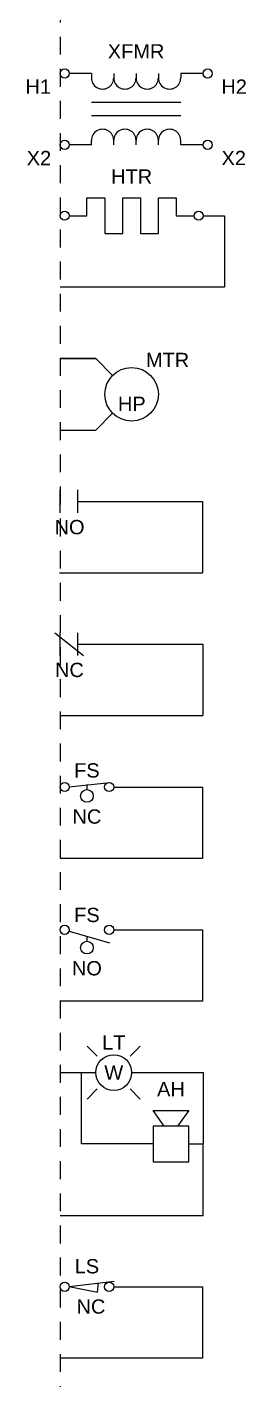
# Model space of a CAD drawing. Header units: inches. Extents: x 0 to 118, y -25 to 20.
# Drawn here: x 82.27 to 83.8, y -3.16 to 6.32 of the extents above; entities that cross this region are included whole.
import ezdxf
from ezdxf.enums import TextEntityAlignment as Align

# ---------------------------------------------------------------- set-up
doc = ezdxf.new("R2010")
doc.units = ezdxf.units.IN
doc.header["$MEASUREMENT"] = 0
doc.linetypes.add('ACAD_ISO02W100', pattern=[15, 12, -3])
doc.linetypes.add('HIDDEN2', pattern=[0.1875, 0.125, -0.0625])
for name, color, linetype in [('BORDER2', 220, 'HIDDEN2'), ('SYMS', 7, 'Continuous'), ('WIRES', 7, 'Continuous')]:
    doc.layers.add(name, color=color, linetype=linetype)
doc.styles.add('INERCONNECT TABLES', font='arial.ttf', dxfattribs={"height": 0.1})
doc.styles.add('WD', font='arial.ttf', dxfattribs={"height": 1})

# ---------------------------------------------------------------- blocks, each defined once
blk = doc.blocks.new('HTR_R')
for p, q in [((0.1875, 0.0002), (0.1875, 0.1252)), ((0.1875, 0.1252), (0.3125, 0.1252)), ((0.3125, 0.1252), (0.3125, -0.1248)), ((0.4375, -0.1248), (0.4375, 0.1252)), ((0.4375, 0.1252), (0.5625, 0.1252)), ((0.5625, 0.1252), (0.5625, -0.1248)), ((0.6875, -0.1248), (0.6875, 0.1252)), ((0.6875, 0.1252), (0.8125, 0.1252)), ((0.8125, 0.1252), (0.8125, 0.0002)), ((0.0625, 0.0002), (0.1875, 0.0002)), ((0.8125, 0.0002), (0.9375, 0.0002)), ((1, 0.0002), (1.15, 0.0002)), ((1.15, 0.0002), (1.15, -0.4998)), ((0.3125, -0.1248), (0.4375, -0.1248)), ((0.5625, -0.1248), (0.6875, -0.1248)), ((1.15, -0.4998), (0, -0.4998))]:
    blk.add_line(p, q)
for centre in [(0.0312, 0.0002), (0.9687, 0.0002)]:
    blk.add_circle(centre, 0.0312)
at = {"style": 'INERCONNECT TABLES'}
for tag, p in [('Tag1', (0.5, 0.2252)), ('Rating1', (0.5, -0.2811)), ('Rating2', (0.5, -0.4373))]:
    blk.add_attdef(tag, text='', height=0.1, dxfattribs=at).set_placement(p, align=Align.CENTER)
at = {"style": 'INERCONNECT TABLES', "flags": 8}
blk.add_attdef('Desc1', text='', height=0.1, dxfattribs=at).set_placement((3.5, 0.1502), align=Align.MIDDLE_LEFT)
at = {"style": 'WD', "flags": 1}
for tag, p, height in [('X4TERM01', (0, 0.0002), 0.005), ('X1TERM02', (1, 0.0002), 0.005), ('ASSYCODE', (1.0156, -0.2379), 0.01), ('CAT', (1.0284, -0.2553), 0.01), ('MFG', (1.0313, -0.2145), 0.01), ('FAMILY', (1.0239, -0.3294), 0.01)]:
    blk.add_attdef(tag, p, '', height=height, dxfattribs=at)
at = {"linetype": 'Continuous', "style": 'INERCONNECT TABLES', "flags": 8}
for tag, p in [('Desc2', (3.5, 0.0002)), ('Desc3', (3.5, -0.1498))]:
    blk.add_attdef(tag, text='', height=0.1, dxfattribs=at).set_placement(p, align=Align.MIDDLE_LEFT)
at = {"style": 'INERCONNECT TABLES'}
blk.add_attdef('Term1', text='', height=0.1, dxfattribs=at).set_placement((-0.0631, -0.042), align=Align.TOP_RIGHT)
blk.add_attdef('Term2', text='', height=0.1, dxfattribs=at).set_placement((0.9187, -0.0461), align=Align.TOP_CENTER)
at = {"style": 'WD'}
for tag, p in [('LOC', (1.0269, -0.2777)), ('INST', (1.0286, -0.3076))]:
    blk.add_attdef(tag, p, '', height=0.01, dxfattribs=at)
blk = doc.blocks.new('XFMR_1PH_R')
for p, q in [((0.2186, -0.0028), (0.0643, -0.0028)), ((0.2186, -0.0028), (0.2186, -0.034)), ((0.3749, -0.0028), (0.3749, -0.034)), ((0.5311, -0.0028), (0.5311, -0.034)), ((0.6874, -0.0028), (0.6874, -0.034)), ((0.8436, -0.0028), (0.8436, -0.034)), ((0.9999, -0.0028), (0.8436, -0.0028)), ((0.8436, -0.2059), (0.2186, -0.2059)), ((0.8436, -0.2997), (0.2186, -0.2997)), ((0.2186, -0.5028), (0.2186, -0.4715)), ((0.3749, -0.5028), (0.3749, -0.4715)), ((0.5311, -0.5028), (0.5311, -0.4715)), ((0.6874, -0.5028), (0.6874, -0.4715)), ((0.8436, -0.5028), (0.8436, -0.4715)), ((0.2186, -0.5028), (0.0643, -0.5028)), ((0.9999, -0.5028), (0.8436, -0.5028))]:
    blk.add_line(p, q)
for centre in [(0.0321, -0.0028), (1.0321, -0.0028), (0.0321, -0.5028), (1.0321, -0.5028)]:
    blk.add_circle(centre, 0.0322)
for centre, start, end in [((0.2968, -0.034), 179.99896, 0), ((0.453, -0.034), 179.99896, 0), ((0.6092, -0.034), 179.99896, 0), ((0.7655, -0.034), 179.99896, 0), ((0.2968, -0.4715), 359.99799, 179.99899), ((0.453, -0.4715), 359.99799, 179.99899), ((0.6092, -0.4715), 359.99799, 179.99899), ((0.7655, -0.4715), 359.99799, 179.99899)]:
    blk.add_arc(centre, 0.0781, start, end)
at = {"style": 'INERCONNECT TABLES', "flags": 8}
blk.add_attdef('Tag1', text='', height=0.1, dxfattribs=at).set_placement((0.5311, 0.0722), align=Align.BOTTOM_CENTER)
at = {"style": 'WD', "flags": 9}
for tag, p in [('X4TERM02', (-0.0001, -0.0028)), ('X2TERM03', (0.4975, 0.001)), ('X1TERM01', (1.0643, -0.0028)), ('X2TERM02', (0.0808, -0.023)), ('X2TERM01', (0.9073, -0.0192)), ('X4TERM05', (-0.0001, -0.5028)), ('X8TERM05', (0.1042, -0.5028)), ('X8TERM06', (0.5311, -0.5097)), ('X8TERM04', (0.9218, -0.5028)), ('X1TERM04', (1.0643, -0.5028))]:
    blk.add_attdef(tag, p, '', height=0.0125, dxfattribs=at)
at = {"linetype": 'Continuous', "style": 'INERCONNECT TABLES', "flags": 8}
for tag, p in [('Term1', (-0.0638, -0.045)), ('Term2', (-0.0625, -0.545))]:
    blk.add_attdef(tag, text='', height=0.1, dxfattribs=at).set_placement(p, align=Align.TOP_RIGHT)
for tag, height, style, flags, p in [('FAMILY', 0.01, 'WD', 9, (0.9453, -0.1004)), ('Rating', 0.1, 'INERCONNECT TABLES', 8, (1.434, -0.4206))]:
    blk.add_attdef(tag, text='', height=height, dxfattribs=dict(style=style, flags=flags)).set_placement(p, align=Align.RIGHT)
for tag, p in [('OuterTerm1', (1.1276, -0.045)), ('OuterTerm2', (1.1286, -0.545))]:
    blk.add_attdef(tag, text='', height=0.1, dxfattribs=at).set_placement(p, align=Align.TOP_LEFT)
at = {"style": 'INERCONNECT TABLES', "flags": 8}
blk.add_attdef('Desc1', text='', height=0.1, dxfattribs=at).set_placement((3.4999, -0.1028), align=Align.MIDDLE_LEFT)
at = {"linetype": 'Continuous', "style": 'INERCONNECT TABLES', "flags": 9}
for tag, p in [('INST', (0.9453, -0.1571)), ('MFG', (0.9453, -0.1137)), ('LOC', (0.9453, -0.1427)), ('P/N', (0.9453, -0.1286))]:
    blk.add_attdef(tag, text='', height=0.01, dxfattribs=at).set_placement(p, align=Align.RIGHT)
at = {"linetype": 'Continuous', "style": 'INERCONNECT TABLES', "flags": 8}
for tag, p in [('Desc2', (3.4999, -0.2528)), ('Desc3', (3.4999, -0.4028))]:
    blk.add_attdef(tag, text='', height=0.1, dxfattribs=at).set_placement(p, align=Align.MIDDLE_LEFT)
blk = doc.blocks.new('Contact_NO_R')
at = {"linetype": 'Continuous'}
for p, q in [((0, -0.08), (0, 0.08)), ((0.125, -0.08), (0.125, 0.08))]:
    blk.add_line(p, q, dxfattribs=at)
for p, q in [((0.125, 0), (0.995, 0)), ((-0.005, -0.5), (0.995, -0.5))]:
    blk.add_line(p, q)
at = {"layer": 'WIRES', "linetype": 'ACAD_ISO02W100'}
blk.add_line((0.995, 0), (0.995, -0.5), dxfattribs=at)
at = {"style": 'INERCONNECT TABLES', "flags": 8}
blk.add_attdef('Tag1', text='', height=0.1, dxfattribs=at).set_placement((0.0588, 0.13), align=Align.CENTER)
for tag, height, style, flags, p in [('X4TERM02', 0.01, 'WD', 9, (0, 0.0045)), ('Rating', 0.1, 'INERCONNECT TABLES', 8, (0.7593, -0.3383))]:
    blk.add_attdef(tag, text='', height=height, dxfattribs=dict(style=style, flags=flags)).set_placement(p, align=Align.RIGHT)
at = {"flags": 9}
for tag, p, height, style in [('X1TERM01', (0.125, 0), 0.01, 'WD'), ('FAMILY', (1.2142, -0.3517), 0.0125, 'WD'), ('MFG', (1.216, -0.3642), 0.01, 'INERCONNECT TABLES'), ('P/N', (1.2161, -0.3806), 0.01, 'INERCONNECT TABLES'), ('INST', (1.2153, -0.4176), 0.01, 'INERCONNECT TABLES'), ('LOC', (1.2157, -0.3961), 0.01, 'INERCONNECT TABLES')]:
    blk.add_attdef(tag, p, '', height=height, dxfattribs=dict(at, style=style))
at = {"style": 'INERCONNECT TABLES', "flags": 8}
for tag, p in [('Desc1', (3.5, 0)), ('Desc2', (3.5, -0.15)), ('Desc3', (3.5, -0.3))]:
    blk.add_attdef(tag, text='', height=0.1, dxfattribs=at).set_placement(p, align=Align.MIDDLE_LEFT)
at = {"linetype": 'Continuous', "style": 'INERCONNECT TABLES', "flags": 8}
blk.add_attdef('Term1', text='', height=0.1, dxfattribs=at).set_placement((-0.05, -0.08), align=Align.MIDDLE_RIGHT)
blk.add_attdef('Term2', text='', height=0.1, dxfattribs=at).set_placement((0.175, -0.08), align=Align.MIDDLE_LEFT)
at = {"style": 'INERCONNECT TABLES', "flags": 8}
blk.add_attdef('Contact', text='', height=0.1, dxfattribs=at).set_placement((0.0661, -0.13), align=Align.TOP_CENTER)
at = {"color": 7, "style": 'WD', "flags": 9}
for tag, p in [('X4LINK', (0.9257, -0.2536)), ('X1LINK', (1.005, -0.2495))]:
    blk.add_attdef(tag, p, '', height=0.0125, dxfattribs=at)
blk = doc.blocks.new('Contact_NC_R')
at = {"linetype": 'Continuous'}
for p, q in [((-0.0375, 0.08), (0.1625, -0.08)), ((0, -0.08), (0, 0.08)), ((0.125, -0.08), (0.125, 0.08))]:
    blk.add_line(p, q, dxfattribs=at)
for p, q in [((0.125, 0), (0.998, 0)), ((0, -0.5), (0.998, -0.5))]:
    blk.add_line(p, q)
at = {"layer": 'WIRES', "linetype": 'ACAD_ISO02W100'}
blk.add_line((0.998, 0), (0.998, -0.5), dxfattribs=at)
at = {"style": 'INERCONNECT TABLES', "flags": 8}
blk.add_attdef('Tag1', text='', height=0.1, dxfattribs=at).set_placement((0.065, 0.13), align=Align.BOTTOM_CENTER)
at = {"flags": 9}
for tag, height, style, p in [('X1TERM01', 0.01, 'WD', (0, 0)), ('FAMILY', 0.0125, 'WD', (1.2118, 0.0811)), ('MFG', 0.01, 'INERCONNECT TABLES', (1.2115, 0.066)), ('INST', 0.01, 'INERCONNECT TABLES', (1.2123, 0.0147)), ('LOC', 0.01, 'INERCONNECT TABLES', (1.2127, 0.0359)), ('P/N', 0.01, 'INERCONNECT TABLES', (1.2123, 0.0506))]:
    blk.add_attdef(tag, text='', height=height, dxfattribs=dict(at, style=style)).set_placement(p, align=Align.RIGHT)
for tag, p, height, style, flags in [('X4TERM02', (0.125, 0.0045), 0.01, 'WD', 9), ('Rating', (0, -0.2955), 0.1, 'INERCONNECT TABLES', 8)]:
    blk.add_attdef(tag, p, '', height=height, dxfattribs=dict(style=style, flags=flags))
at = {"style": 'INERCONNECT TABLES', "flags": 8}
for tag, p in [('Desc1', (3.5, 0)), ('Desc2', (3.5, -0.15)), ('Desc3', (3.5, -0.3))]:
    blk.add_attdef(tag, text='', height=0.1, dxfattribs=at).set_placement(p, align=Align.MIDDLE_LEFT)
at = {"linetype": 'Continuous', "style": 'INERCONNECT TABLES', "flags": 8}
blk.add_attdef('Term2', text='', height=0.1, dxfattribs=at).set_placement((-0.05, -0.08), align=Align.MIDDLE_RIGHT)
blk.add_attdef('Term1', text='', height=0.1, dxfattribs=at).set_placement((0.175, -0.08), align=Align.MIDDLE_LEFT)
at = {"style": 'INERCONNECT TABLES', "flags": 8}
blk.add_attdef('Contact', text='', height=0.1, dxfattribs=at).set_placement((0.065, -0.13), align=Align.TOP_CENTER)
at = {"color": 7, "style": 'WD', "flags": 9}
for tag, p in [('X1LINK', (0.8755, -0.2455)), ('X4LINK', (1.069, -0.2556))]:
    blk.add_attdef(tag, text='', height=0.0125, dxfattribs=at).set_placement(p, align=Align.RIGHT)
blk = doc.blocks.new('LevelSwitch_NC_R')
at = {"linetype": 'Continuous'}
blk.add_line((0.0644, 0.002), (0.3469, 0.0326), dxfattribs=at)
blk.add_line((0.1875, 0.0165), (0.1875, -0.0175))
for centre, radius in [((0.0322, 0), 0.0322), ((0.3428, 0), 0.0322), ((0.1875, -0.0625), 0.0442)]:
    blk.add_circle(centre, radius)
at = {"layer": 'WIRES'}
for p, q in [((0.375, 0), (0.995, 0)), ((0.995, 0), (0.995, -0.5)), ((0.995, -0.5), (0, -0.5))]:
    blk.add_line(p, q, dxfattribs=at)
at = {"style": 'INERCONNECT TABLES', "flags": 8}
blk.add_attdef('Tag1', text='', height=0.1, dxfattribs=at).set_placement((0.1875, 0.0665), align=Align.CENTER)
for tag, p, height, style, flags in [('X4TERM01', (0, 0), 0.0125, 'WD', 9), ('X2LINK', (0.1875, 0.0312), 0.01, 'WD', 9), ('X1TERM02', (0.375, 0), 0.0125, 'WD', 9), ('X8LINK', (0.1586, -0.1308), 0.01, 'WD', 9), ('Rating', (0.4595, -0.3855), 0.1, 'INERCONNECT TABLES', 8), ('FAMILY', (-0.1846, -0.2996), 0.01, 'WD', 9)]:
    blk.add_attdef(tag, p, '', height=height, dxfattribs=dict(style=style, flags=flags))
for tag, p in [('Desc1', (3.5, 0)), ('Desc2', (3.5, -0.15)), ('Desc3', (3.5, -0.3))]:
    blk.add_attdef(tag, text='', height=0.1, dxfattribs=at).set_placement(p, align=Align.MIDDLE_LEFT)
at = {"linetype": 'Continuous', "style": 'INERCONNECT TABLES', "flags": 8}
blk.add_attdef('Term1', text='', height=0.1, dxfattribs=at).set_placement((-0.0178, -0.0322), align=Align.TOP_RIGHT)
blk.add_attdef('Term2', text='', height=0.1, dxfattribs=at).set_placement((0.3928, -0.0322), align=Align.TOP_LEFT)
at = {"style": 'INERCONNECT TABLES', "flags": 8}
blk.add_attdef('Contact', text='', height=0.1, dxfattribs=at).set_placement((0.1875, -0.1567), align=Align.TOP_CENTER)
at = {"linetype": 'Continuous', "style": 'WD', "flags": 9}
for tag, p in [('MFG', (-0.162, -0.2616)), ('LOC', (-0.1616, -0.2844)), ('P/N', (-0.162, -0.242))]:
    blk.add_attdef(tag, text='', height=0.01, dxfattribs=at).set_placement(p, align=Align.CENTER)
blk.add_attdef('INST', (-0.177, -0.3175), '', height=0.01, dxfattribs=at)
blk = doc.blocks.new('LevelSwitch_NO_R')
at = {"linetype": 'Continuous'}
blk.add_line((0.0627, -0.0103), (0.3445, -0.0908), dxfattribs=at)
blk.add_line((0.1875, -0.046), (0.1875, -0.08))
for centre, radius in [((0.0322, 0), 0.0322), ((0.3428, 0), 0.0322), ((0.1875, -0.125), 0.0442)]:
    blk.add_circle(centre, radius)
at = {"layer": 'WIRES'}
for p, q in [((0.375, 0), (0.995, 0)), ((0.995, 0), (0.995, -0.5)), ((0.995, -0.5), (0, -0.5))]:
    blk.add_line(p, q, dxfattribs=at)
at = {"style": 'INERCONNECT TABLES', "flags": 8}
blk.add_attdef('Tag1', text='', height=0.1, dxfattribs=at).set_placement((0.1875, 0.054), align=Align.CENTER)
for tag, p, height, style, flags in [('X4TERM01', (0.0648, 0.0008), 0.0125, 'WD', 9), ('X1TERM02', (0.375, 0), 0.0125, 'WD', 9), ('X2LINK', (0.1837, -0.0379), 0.01, 'WD', 9), ('X8LINK', (0.1655, -0.1827), 0.01, 'WD', 9), ('Rating', (0.5031, -0.4448), 0.1, 'INERCONNECT TABLES', 8), ('FAMILY', (1.0641, -0.3593), 0.01, 'WD', 9)]:
    blk.add_attdef(tag, p, '', height=height, dxfattribs=dict(style=style, flags=flags))
for tag, p in [('Desc1', (3.5, 0)), ('Desc2', (3.5, -0.15)), ('Desc3', (3.5, -0.3))]:
    blk.add_attdef(tag, text='', height=0.1, dxfattribs=at).set_placement(p, align=Align.MIDDLE_LEFT)
at = {"linetype": 'Continuous', "style": 'INERCONNECT TABLES', "flags": 8}
blk.add_attdef('Term1', text='', height=0.1, dxfattribs=at).set_placement((-0.0178, -0.0322), align=Align.TOP_RIGHT)
blk.add_attdef('Term2', text='', height=0.1, dxfattribs=at).set_placement((0.3928, -0.0322), align=Align.TOP_LEFT)
at = {"style": 'INERCONNECT TABLES', "flags": 8}
blk.add_attdef('Contact', text='', height=0.1, dxfattribs=at).set_placement((0.1872, -0.2192), align=Align.TOP_CENTER)
at = {"linetype": 'Continuous', "style": 'WD', "flags": 9}
for tag, p in [('MFG', (1.0844, -0.3328)), ('LOC', (1.0841, -0.3478)), ('P/N', (1.0844, -0.3132))]:
    blk.add_attdef(tag, text='', height=0.01, dxfattribs=at).set_placement(p, align=Align.CENTER)
blk.add_attdef('INST', (1.0722, -0.3773), '', height=0.01, dxfattribs=at)
blk = doc.blocks.new('LightHorn_R')
for p, q in [((0.2601, 0.1149), (0.1894, 0.1856)), ((0.4899, 0.1149), (0.5606, 0.1856)), ((0.2601, -0.1149), (0.1894, -0.1856)), ((0.4899, -0.1149), (0.5606, -0.1856)), ((0.7281, -0.3751), (0.65, -0.2657)), ((0.65, -0.2657), (0.9, -0.2657)), ((0.9, -0.2657), (0.8219, -0.3751)), ((0.9, -0.3751), (0.65, -0.3751)), ((0.65, -0.3751), (0.65, -0.6251)), ((0.9, -0.6251), (0.9, -0.3751)), ((0.65, -0.6251), (0.9, -0.6251))]:
    blk.add_line(p, q)
blk.add_circle((0.375, 0), 0.125)
at = {"layer": 'WIRES'}
for p, q in [((0, 0), (0.25, 0)), ((0.15, -0.5), (0.15, 0)), ((0.2, 0), (0.25, 0)), ((0.5, 0), (1, 0)), ((1, 0), (1, -0.5)), ((0.65, -0.5), (0.15, -0.5)), ((0.9, -0.5001), (1, -0.5001)), ((1, -1), (1, -0.5001)), ((0, -1), (1, -1))]:
    blk.add_line(p, q, dxfattribs=at)
for tag, height, style, flags, p in [('Tag1', 0.1, 'INERCONNECT TABLES', 8, (0.375, 0.1613)), ('FAMILY', 0.01, 'WD', 9, (-0.0202, -0.3159))]:
    blk.add_attdef(tag, text='', height=height, dxfattribs=dict(style=style, flags=flags)).set_placement(p, align=Align.CENTER)
at = {"style": 'WD', "flags": 9}
for tag, p in [('X4TERM01', (0.1098, 0.0035)), ('X1TERM02', (0.5502, 0)), ('X4TERM03', (0.65, -0.5001)), ('X1TERM04', (0.9, -0.5001))]:
    blk.add_attdef(tag, p, '', height=0.0125, dxfattribs=at)
at = {"style": 'INERCONNECT TABLES', "flags": 8}
blk.add_attdef('Color', text='', height=0.1, dxfattribs=at).set_placement((0.375, 0), align=Align.MIDDLE)
at = {"linetype": 'Continuous', "style": 'INERCONNECT TABLES', "flags": 8}
for tag, p in [('Term3', (1, 0)), ('Term4', (1, -0.5103))]:
    blk.add_attdef(tag, text='', height=0.1, dxfattribs=at).set_placement(p, align=Align.TOP_LEFT)
at = {"style": 'INERCONNECT TABLES'}
for tag, p in [('Desc1', (3.5, 0)), ('Desc2', (3.5, -0.15)), ('Desc3', (3.5, -0.3))]:
    blk.add_attdef(tag, text='', height=0.1, dxfattribs=at).set_placement(p, align=Align.MIDDLE_LEFT)
at = {"linetype": 'Continuous', "style": 'INERCONNECT TABLES', "flags": 8}
blk.add_attdef('Term1', text='', height=0.1, dxfattribs=at).set_placement((0.0998, -0.03), align=Align.TOP_RIGHT)
at = {"style": 'INERCONNECT TABLES'}
blk.add_attdef('Tag2', text='', height=0.1, dxfattribs=at).set_placement((0.775, -0.1657), align=Align.CENTER)
at = {"linetype": 'Continuous', "style": 'WD', "flags": 9}
for tag, p in [('MFG', (-0.0149, -0.2683)), ('P/N', (-0.0149, -0.2561))]:
    blk.add_attdef(tag, text='', height=0.01, dxfattribs=at).set_placement(p, align=Align.MIDDLE)
blk.add_attdef('LOC', text='', height=0.01, dxfattribs=at).set_placement((-0.0159, -0.2934), align=Align.CENTER)
blk.add_attdef('INST', (-0.0363, -0.3371), '', height=0.01, dxfattribs=at)
at = {"linetype": 'Continuous', "style": 'INERCONNECT TABLES', "flags": 8}
blk.add_attdef('Term2', text='', height=0.1, dxfattribs=at).set_placement((0.775, -0.6551), align=Align.TOP_CENTER)
blk = doc.blocks.new('LimitSwitch_NC_R')
at = {"linetype": 'Continuous'}
for p, q in [((0.0643, 0.0023), (0.3776, 0.0395)), ((0.0643, 0.0023), (0.2609, -0.0383)), ((0.2609, -0.0383), (0.2684, 0.0265))]:
    blk.add_line(p, q, dxfattribs=at)
for centre in [(0.0322, 0), (0.3428, 0)]:
    blk.add_circle(centre, 0.0322)
at = {"layer": 'WIRES'}
for p, q in [((0.375, 0), (0.995, 0)), ((0.995, 0), (0.995, -0.5)), ((0.995, -0.5), (0, -0.5))]:
    blk.add_line(p, q, dxfattribs=at)
at = {"style": 'INERCONNECT TABLES', "flags": 8}
blk.add_attdef('Tag1', text='', height=0.1, dxfattribs=at).set_placement((0.1875, 0.0938), align=Align.CENTER)
for tag, p, height, style, flags in [('X4TERM01', (0, 0), 0.0125, 'WD', 9), ('X2LINK', (0.1506, 0.0184), 0.01, 'WD', 9), ('X1TERM02', (0.375, 0), 0.0125, 'WD', 9), ('X8LINK', (0.1737, -0.0472), 0.01, 'WD', 9), ('Rating', (0.5677, -0.4198), 0.1, 'INERCONNECT TABLES', 8), ('FAMILY', (1.0334, -0.4153), 0.01, 'WD', 9)]:
    blk.add_attdef(tag, p, '', height=height, dxfattribs=dict(style=style, flags=flags))
for tag, p in [('Desc1', (3.5, 0)), ('Desc2', (3.5, -0.15)), ('Desc3', (3.5, -0.3))]:
    blk.add_attdef(tag, text='', height=0.1, dxfattribs=at).set_placement(p, align=Align.MIDDLE_LEFT)
at = {"linetype": 'Continuous', "style": 'INERCONNECT TABLES', "flags": 8}
blk.add_attdef('Term1', text='', height=0.1, dxfattribs=at).set_placement((-0.0178, -0.0322), align=Align.TOP_RIGHT)
at = {"style": 'INERCONNECT TABLES', "flags": 8}
blk.add_attdef('Contact', text='', height=0.1, dxfattribs=at).set_placement((0.2157, -0.0882), align=Align.TOP_CENTER)
at = {"linetype": 'Continuous', "style": 'INERCONNECT TABLES', "flags": 8}
blk.add_attdef('Term2', text='', height=0.1, dxfattribs=at).set_placement((0.3928, -0.0322), align=Align.TOP_LEFT)
at = {"linetype": 'Continuous', "style": 'WD', "flags": 9}
for tag, p in [('MFG', (1.0564, -0.3825)), ('P/N', (1.0564, -0.363)), ('LOC', (1.0569, -0.3991))]:
    blk.add_attdef(tag, text='', height=0.01, dxfattribs=at).set_placement(p, align=Align.CENTER)
blk.add_attdef('INST', (1.0435, -0.4309), '', height=0.01, dxfattribs=at)
blk = doc.blocks.new('MTR_1PH_NoGND_R')
blk.add_line((0.25, 0), (0, 0))
blk.add_circle((0.5, -0.25), 0.1875)
at = {"layer": 'WIRES'}
for p, q in [((0, 0), (0.25, 0)), ((0.3674, -0.1174), (0.25, 0)), ((0.25, -0.5), (0.3674, -0.3826)), ((0, -0.5), (0.25, -0.5))]:
    blk.add_line(p, q, dxfattribs=at)
at = {"style": 'INERCONNECT TABLES', "flags": 8}
for tag, p in [('Tag1', (0.6, -0.0094)), ('Desc1', (3.5, -0.3438)), ('Desc2', (3.5, -0.5)), ('Desc3', (3.5, -0.6562))]:
    blk.add_attdef(tag, text='', height=0.1, dxfattribs=at).set_placement(p, align=Align.MIDDLE_LEFT)
at = {"linetype": 'Continuous', "style": 'INERCONNECT TABLES', "flags": 8}
for tag, p in [('Term1', (0.25, -0.05)), ('Term2', (0.25, -0.55))]:
    blk.add_attdef(tag, text='', height=0.1, dxfattribs=at).set_placement(p, align=Align.TOP_RIGHT)
at = {"style": 'WD', "flags": 9}
for tag, p in [('X4TERM04', (0.1545, -0.0269)), ('X4TERM05', (0.1551, -0.5281))]:
    blk.add_attdef(tag, text='', height=0.0125, dxfattribs=at).set_placement(p, align=Align.RIGHT)
for tag, height, style, flags, p in [('Rating1', 0.1, 'INERCONNECT TABLES', 8, (0.5, -0.25)), ('Rating2', 0.1, 'INERCONNECT TABLES', 8, (1.1, -0.25)), ('FAMILY', 0.01, 'WD', 9, (0.0407, -0.2648))]:
    blk.add_attdef(tag, text='', height=height, dxfattribs=dict(style=style, flags=flags)).set_placement(p, align=Align.CENTER)
for tag, p in [('X4TERM01', (0.3674, -0.1174)), ('X4TERM02', (0.3674, -0.3826)), ('X8TERM03', (0.6326, -0.3826))]:
    blk.add_attdef(tag, p, '', height=0.0125, dxfattribs=at)
at = {"linetype": 'Continuous', "style": 'WD', "flags": 9}
blk.add_attdef('INST', (0.0243, -0.2803), '', height=0.01, dxfattribs=at)
blk.add_attdef('LOC', text='', height=0.01, dxfattribs=at).set_placement((0.04, -0.2513), align=Align.CENTER)
for tag, p in [('MFG', (0.0424, -0.2132)), ('P/N', (0.0412, -0.2301))]:
    blk.add_attdef(tag, text='', height=0.01, dxfattribs=at).set_placement(p, align=Align.MIDDLE)
at = {"style": 'INERCONNECT TABLES', "flags": 8}
for tag, p in [('Unit1', (0.5012, -0.2665)), ('Unit2', (1.1012, -0.2665))]:
    blk.add_attdef(tag, text='', height=0.1, dxfattribs=at).set_placement(p, align=Align.TOP_CENTER)

msp = doc.modelspace()

# ---------------------------------------------------------------- linework, layer by layer
at = {"layer": 'BORDER2'}
msp.add_line((82.5, 17.5), (82.5, -25.0583), dxfattribs=at)

# ---------------------------------------------------------------- block references
ref = msp.add_blockref('XFMR_1PH_R', (82.4999, 5.9954))
ref.add_attrib('Tag1', 'XFMR', dxfattribs={"height": 0.1, "style": 'INERCONNECT TABLES'}).set_placement((83.0311, 6.0676), align=Align.BOTTOM_CENTER)
ref.add_attrib('Term1', 'H1', dxfattribs={"linetype": 'Continuous', "height": 0.1, "style": 'INERCONNECT TABLES'}).set_placement((82.4362, 5.9505), align=Align.TOP_RIGHT)
ref.add_attrib('Term2', 'X2', dxfattribs={"linetype": 'Continuous', "height": 0.1, "style": 'INERCONNECT TABLES'}).set_placement((82.4374, 5.4504), align=Align.TOP_RIGHT)
ref.add_attrib('OuterTerm1', 'H2', dxfattribs={"linetype": 'Continuous', "height": 0.1, "style": 'INERCONNECT TABLES'}).set_placement((83.6275, 5.9504), align=Align.TOP_LEFT)
ref.add_attrib('OuterTerm2', 'X2', dxfattribs={"linetype": 'Continuous', "height": 0.1, "style": 'INERCONNECT TABLES'}).set_placement((83.6285, 5.4505), align=Align.TOP_LEFT)
ref = msp.add_blockref('MTR_1PH_NoGND_R', (82.4999, 3.9957))
ref.add_attrib('Tag1', 'MTR', dxfattribs={"height": 0.1, "style": 'INERCONNECT TABLES'}).set_placement((83.0999, 3.9863), align=Align.MIDDLE_LEFT)
ref.add_attrib('Unit1', 'HP', dxfattribs={"height": 0.1, "style": 'INERCONNECT TABLES'}).set_placement((83.0012, 3.7293), align=Align.TOP_CENTER)
ref = msp.add_blockref('Contact_NO_R', (82.4999, 2.9957))
ref.add_attrib('Contact', 'NO', dxfattribs={"height": 0.1, "style": 'INERCONNECT TABLES'}).set_placement((82.566, 2.8658), align=Align.TOP_CENTER)
ref = msp.add_blockref('Contact_NC_R', (82.4999, 1.9958))
ref.add_attrib('Contact', 'NC', dxfattribs={"height": 0.1, "style": 'INERCONNECT TABLES'}).set_placement((82.5649, 1.8658), align=Align.TOP_CENTER)
ref = msp.add_blockref('LevelSwitch_NC_R', (82.4999, 0.9957))
ref.add_attrib('Tag1', 'FS', dxfattribs={"height": 0.1, "style": 'INERCONNECT TABLES'}).set_placement((82.6874, 1.0622), align=Align.CENTER)
ref.add_attrib('Contact', 'NC', dxfattribs={"height": 0.1, "style": 'INERCONNECT TABLES'}).set_placement((82.6874, 0.839), align=Align.TOP_CENTER)
ref = msp.add_blockref('LevelSwitch_NO_R', (82.4999, -0.0042))
ref.add_attrib('Tag1', 'FS', dxfattribs={"height": 0.1, "style": 'INERCONNECT TABLES'}).set_placement((82.6874, 0.0498), align=Align.CENTER)
ref.add_attrib('Contact', 'NO', dxfattribs={"height": 0.1, "style": 'INERCONNECT TABLES'}).set_placement((82.6872, -0.2234), align=Align.TOP_CENTER)
ref = msp.add_blockref('LightHorn_R', (82.4999, -1.0042))
ref.add_attrib('Tag1', 'LT', dxfattribs={"height": 0.1, "style": 'INERCONNECT TABLES'}).set_placement((82.8749, -0.8428), align=Align.CENTER)
ref.add_attrib('Tag2', 'AH', dxfattribs={"height": 0.1, "style": 'INERCONNECT TABLES'}).set_placement((83.2749, -1.1698), align=Align.CENTER)
ref.add_attrib('Color', 'W', dxfattribs={"height": 0.1, "style": 'INERCONNECT TABLES'}).set_placement((82.8749, -1.0042), align=Align.MIDDLE)
at = {"layer": 'SYMS'}
msp.add_blockref('HTR_R', (82.4999, 4.9959), dxfattribs=at).add_auto_attribs({'Tag1': 'HTR'})
ref = msp.add_blockref('LimitSwitch_NC_R', (82.4999, -2.5042), dxfattribs=at)
ref.add_attrib('Tag1', 'LS', dxfattribs={"layer": '0', "height": 0.1, "style": 'INERCONNECT TABLES'}).set_placement((82.6874, -2.4105), align=Align.CENTER)
ref.add_attrib('Contact', 'NC', dxfattribs={"layer": '0', "height": 0.1, "style": 'INERCONNECT TABLES'}).set_placement((82.7157, -2.5924), align=Align.TOP_CENTER)

doc.saveas('drawing.dxf')
